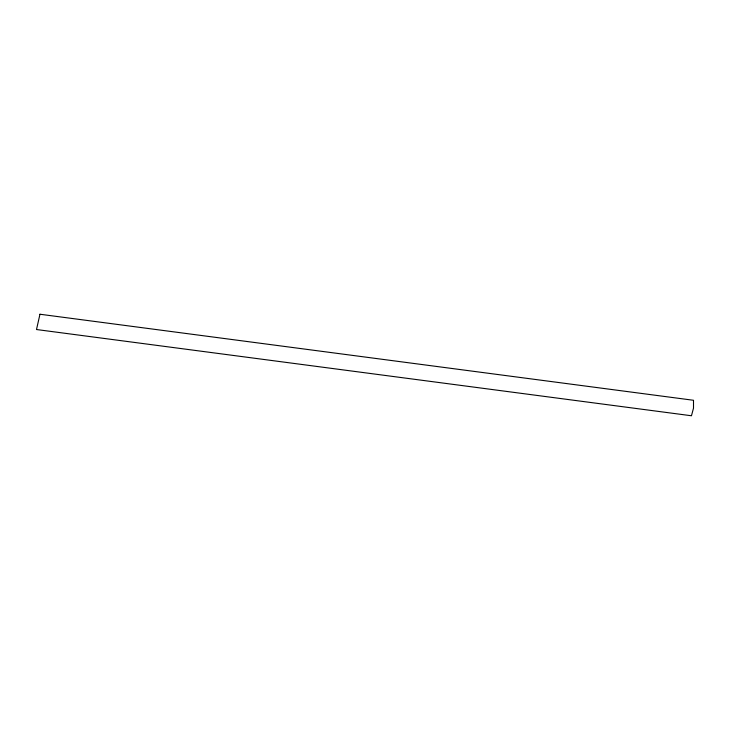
<?xml version="1.0" encoding="UTF-8"?>
<svg xmlns="http://www.w3.org/2000/svg" width="730" height="730" viewBox="0 0 730 730"><rect width="100%" height="100%" fill="white"/><g stroke="black" fill="none" stroke-linecap="round" stroke-linejoin="round"><path stroke-width="1.09" d="M39.967 314.238L36.5 329.531L691.465 415.762L693.5 408.152L693.5 400.277L39.967 314.238"/></g></svg>
